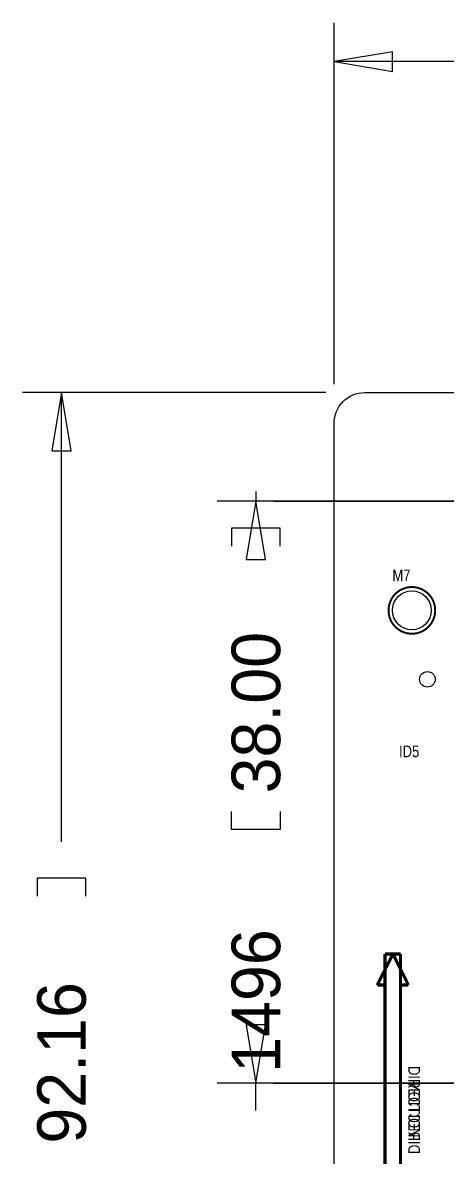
# Model space of a CAD drawing. Extents: x -173 to 447, y -249 to 197.
# Drawn here: x -49.5 to -21.7, y -23.8 to 50.2 of the extents above; entities that cross this region are included whole.
import ezdxf

# ---------------------------------------------------------------- set-up
doc = ezdxf.new("R2010")
doc.units = 0
for name, color, linetype in [('BG_DIMENSION', 2, 'CONTINUOUS'), ('BG_OUTLINE', 7, 'CONTINUOUS'), ('PG_SILKSCREEN_BOTTOM', 254, 'CONTINUOUS'), ('PG_SILKSCREEN_TOP', 7, 'CONTINUOUS'), ('PIN_BOTTOM', 132, 'CONTINUOUS'), ('PIN_TOP', 12, 'CONTINUOUS'), ('RD_SILKSCREEN_TOP', 7, 'CONTINUOUS')]:
    doc.layers.add(name, color=color, linetype=linetype)

msp = doc.modelspace()

# ---------------------------------------------------------------- linework, layer by layer
at = {"layer": 'BG_DIMENSION'}
for points in [[(-29.127958, 26.646886), (-29.127958, 50.247042)], [(-25.317958, 48.342042), (-29.127958, 47.707042), (-25.317958, 47.072042), (-25.317958, 48.342042)], [(-3.639312, 47.707042), (-29.127958, 47.707042)], [(-29.667962, 26.106882), (-49.479962, 26.106882)], [(-46.304962, 22.296882), (-46.939962, 26.106882), (-47.574962, 22.296882), (-46.304962, 22.296882)], [(-46.939962, -3.213608), (-46.939962, 26.106882)], [(-34.239962, 19.646392), (-34.239962, 19.026886)], [(-18.491962, 19.026886), (-36.779962, 19.026886)], [(-33.604962, 15.216886), (-34.239962, 19.026886), (-34.874962, 15.216886), (-33.604962, 15.216886)], [(9.406128, 18.999962), (-33.121854, 18.999962)], [(-32.652462, 16.084042), (-32.652462, 17.265142), (-35.827462, 17.265142), (-35.827462, 16.084042)], [(-32.652462, -1.238758), (-32.652462, -2.419858), (-35.827462, -2.419858), (-35.827462, -1.238758)], [(-45.352462, -6.775958), (-45.352462, -5.594858), (-48.527462, -5.594858), (-48.527462, -6.775958)], [(-34.874962, -15.163038), (-34.239962, -18.973038), (-33.604962, -15.163038), (-34.874962, -15.163038)], [(-18.491962, -18.973038), (-36.779962, -18.973038)], [(-34.239962, -20.752308), (-34.239962, -18.973038)], [(0, -18.999962), (-33.121854, -18.999962)]]:
    msp.add_lwpolyline(points, dxfattribs=at)
at = {"layer": 'BG_OUTLINE'}
msp.add_lwpolyline([(-29.127958, 24.106886, -0.414214), (-27.127962, 26.106882), (67.127882, 26.106882, -0.414214), (69.127878, 24.106886), (69.127878, -64.052958, -0.414214), (67.127882, -66.052954), (-27.127962, -66.052954, -0.414214), (-29.127958, -64.052958), (-29.127958, -48.844962)], format="xyb", close=True, dxfattribs=at)
at = {"layer": 'PG_SILKSCREEN_BOTTOM', "const_width": 0.2032}
for points in [[(-25.287478, -10.540238), (-26.310336, -12.56665)], [(-24.277574, -12.564872), (-25.287478, -10.540238)], [(-26.310336, -12.56665), (-25.806146, -12.56665)], [(-25.806146, -12.56665), (-25.805384, -12.565888)], [(-25.805384, -12.565888), (-25.805384, -30.850078)], [(-24.788622, -12.565888), (-24.787606, -12.564872)], [(-24.788622, -30.850078), (-24.788622, -12.565888)], [(-24.787606, -12.564872), (-24.277574, -12.564872)]]:
    msp.add_lwpolyline(points, dxfattribs=at)
at = {"layer": 'PG_SILKSCREEN_TOP', "const_width": 0.127}
msp.add_lwpolyline([(-22.523958, 11.887962, 1), (-25.571958, 11.887962, 1), (-22.523958, 11.887962)], format="xyb", dxfattribs=at)
at = {"layer": 'PG_SILKSCREEN_TOP', "const_width": 0.2032}
for points in [[(-25.805638, -10.540238), (-25.805638, -28.824428)], [(-24.788876, -10.540238), (-25.805638, -10.540238)], [(-24.788876, -28.824428), (-24.788876, -10.540238)]]:
    msp.add_lwpolyline(points, dxfattribs=at)
at = {"layer": 'PIN_BOTTOM'}
for centre, radius in [((-24.047958, 11.887962), 1.27), ((-23.031958, 7.386574), 0.508)]:
    msp.add_circle(centre, radius, dxfattribs=at)
at = {"layer": 'PIN_TOP'}
for centre, radius in [((-24.047958, 11.887962), 1.27), ((-23.031958, 7.386574), 0.508)]:
    msp.add_circle(centre, radius, dxfattribs=at)

# ---------------------------------------------------------------- texts
at = {"layer": 'BG_DIMENSION', "width": 0.992}
for s, p in [('38.00', (-32.652462, -0.057658)), ('1496', (-32.652462, -18.294858)), ('92.16', (-45.352462, -22.917658))]:
    msp.add_text(s, height=3.175, rotation=90, dxfattribs=at).set_placement(p)
at = {"layer": 'PG_SILKSCREEN_BOTTOM', "text_generation_flag": 2, "width": 0.833333}
msp.add_text('DIRECTION', height=0.762, rotation=270, dxfattribs=at).set_placement((-24.28113, -23.590758))
at = {"layer": 'PG_SILKSCREEN_TOP', "width": 0.833333}
msp.add_text('DIRECTION', height=0.762, rotation=270, dxfattribs=at).set_placement((-24.28113, -17.850358))
at = {"layer": 'RD_SILKSCREEN_TOP', "width": 0.833333}
for s, p in [('M7', (-25.317958, 13.792962)), ('ID5', (-24.886158, 2.304542))]:
    msp.add_text(s, height=0.762, dxfattribs=at).set_placement(p)

doc.saveas('drawing.dxf')
